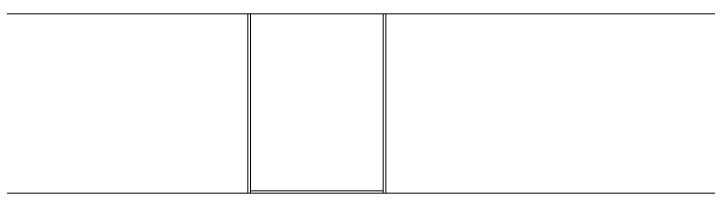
# Model space of a CAD drawing. Header units: inches. Extents: x -12 to 193, y -19 to 105.
# Drawn here: x 31.849 to 33.91, y 100.955 to 101.487 of the extents above; entities that cross this region are included whole.
import ezdxf

# ---------------------------------------------------------------- set-up
doc = ezdxf.new("R2010")
doc.units = ezdxf.units.IN
doc.layers.add('ZANO_R', color=7, linetype='Continuous', lineweight=0)

msp = doc.modelspace()

# ---------------------------------------------------------------- linework, layer by layer
at = {"layer": 'ZANO_R'}
for p, q in [((68.0638, 101.48748), (-2.56608, 101.48748)), ((32.54413, 101.48748), (32.54413, 100.95475)), ((32.55201, 101.48748), (32.55201, 101.45408)), ((32.94571, 101.48748), (32.94571, 101.45408)), ((32.95358, 100.95475), (32.95358, 101.48748)), ((32.55201, 101.45408), (32.55201, 101.06387)), ((32.94571, 101.45408), (32.94571, 101.06387)), ((32.55201, 101.06387), (32.55201, 100.96147)), ((32.94571, 101.06387), (32.94571, 100.96147)), ((-2.56608, 100.95475), (68.0638, 100.95475)), ((32.55201, 100.96147), (32.55201, 100.95475)), ((32.55201, 100.96147), (32.94571, 100.96147)), ((32.94571, 100.96147), (32.94571, 100.95475))]:
    msp.add_line(p, q, dxfattribs=at)

doc.saveas('drawing.dxf')
